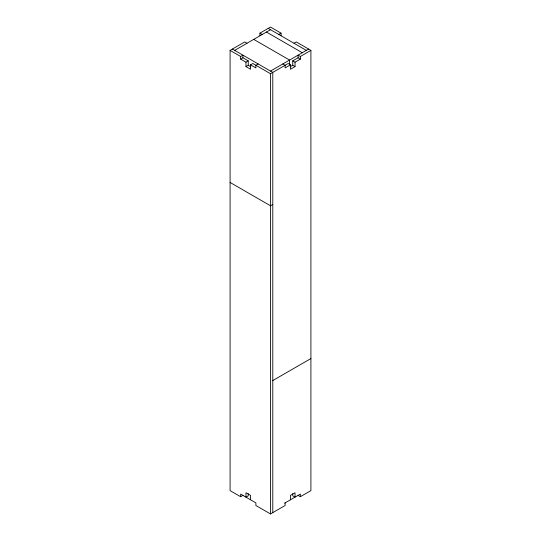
<?xml version="1.0" encoding="UTF-8"?>
<svg xmlns="http://www.w3.org/2000/svg" width="541" height="541" viewBox="0 0 541 541"><rect width="100%" height="100%" fill="white"/><g stroke="black" fill="none" stroke-linecap="round" stroke-linejoin="round"><path stroke-width="0.81" d="M298.077 495.387L300.363 496.706L310.913 490.619L310.913 50.381L300.363 56.474L300.363 59.111L295.028 62.195L295.028 66.597L290.449 69.234L290.449 64.832L288.164 63.513L270.5 73.711L252.836 63.513L250.551 64.832L250.551 69.234L245.972 66.597L245.972 62.195L248.258 60.876L248.258 65.278L250.875 66.786M290.449 499.789L290.449 495.387L295.028 492.743L295.028 497.145L292.742 495.827L292.742 493.629M242.923 495.387L240.637 496.706L230.087 490.619L230.087 50.381L244.701 41.941L246.994 43.266M259.95 35.78L259.95 33.136L270.5 27.05L281.05 33.136L281.05 35.78M234.666 50.381L270.5 29.694M230.087 50.381L240.637 56.474L242.923 55.148L242.923 57.792L248.258 60.876M278.757 34.462L281.05 33.136M240.637 56.474L240.637 59.111L242.923 57.792M245.972 66.597L248.258 65.278M258.172 63.953L255.886 65.278L255.886 67.916L250.551 64.832M294.006 43.266L296.299 41.941L310.913 50.381M270.5 71.074L308.627 49.062M290.125 66.786L292.742 65.278L292.742 60.876L298.077 57.792L300.363 59.111M290.449 64.832L285.114 67.916L285.114 65.278L282.828 63.953M272.786 204.464L270.5 205.783L230.087 182.452M272.786 380.56L310.913 358.548M284.62 503.157L300.363 494.068L300.363 496.706M240.637 496.706L240.637 494.068L255.886 502.873L255.886 505.51L270.5 513.95L285.114 505.51L285.114 502.873M268.214 28.369L306.334 50.381M266.436 32.041L302.27 52.727M259.95 33.136L262.243 34.462M300.363 56.474L298.077 55.148L298.077 57.792M292.742 60.876L295.028 62.195M253.729 39.378L289.563 60.065L289.563 64.291M292.742 65.278L295.028 66.597M232.373 49.062L272.786 72.393L272.786 512.631M240.637 59.111L245.972 62.195M270.5 73.711L270.5 513.95M250.551 499.789L250.551 495.387L245.972 492.743L245.972 497.145L248.258 495.827L248.258 493.629"/></g></svg>
